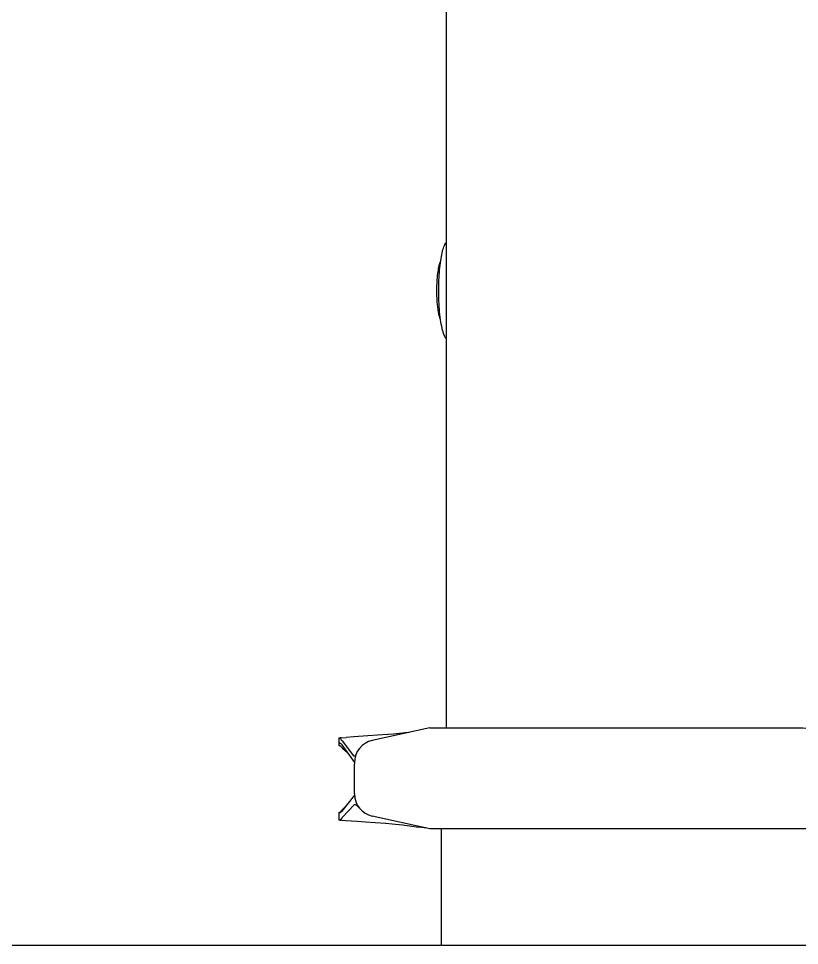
# Model space of a CAD drawing. Header units: millimetres. Extents: x 1186 to 6713, y 237 to 5598.
# Drawn here: x 6001.9 to 6159.6, y 3671 to 3858.3 of the extents above; entities that cross this region are included whole.
import ezdxf

# ---------------------------------------------------------------- set-up
doc = ezdxf.new("R2010")
doc.units = ezdxf.units.MM
doc.header["$LTSCALE"] = 384.175
doc.layers.get('0').update_dxf_attribs({"linetype": 'CONTINUOUS'})

msp = doc.modelspace()

# ---------------------------------------------------------------- linework, layer by layer
at = {"color": 0, "linetype": 'Continuous'}
for p, q in [((6088.27631, 3714.9988), (6088.27631, 3865.33766)), ((6084.93236, 3714.9988), (6073.28795, 3712.43703)), ((6084.93236, 3714.9988), (6158.74659, 3714.9988)), ((6066.63464, 3712.9413), (6066.63259, 3712.9415)), ((6066.63259, 3711.34139), (6066.63259, 3712.94139)), ((6066.63464, 3712.9413), (6066.71914, 3712.9413)), ((6066.72161, 3712.94133), (6066.71914, 3712.9413)), ((6066.72982, 3712.94162), (6066.72161, 3712.94133)), ((6066.72982, 3712.94162), (6068.04109, 3713.0282)), ((6067.21989, 3712.32856), (6069.51753, 3709.34892)), ((6069.57883, 3713.13435), (6068.04109, 3713.0282)), ((6080.29012, 3714.0155), (6080.72407, 3714.07297)), ((6066.63259, 3711.3415), (6066.63464, 3711.3413)), ((6066.71511, 3711.3413), (6066.63464, 3711.3413)), ((6067.1718, 3711.57818), (6069.68512, 3708.00914)), ((6067.2942, 3710.8645), (6068.27921, 3710.00561)), ((6069.67631, 3707.94446), (6069.67631, 3707.64955)), ((6069.67631, 3701.63304), (6069.67631, 3707.64955)), ((6069.71285, 3701.36488), (6067.1718, 3698.1119)), ((6067.18038, 3698.38087), (6068.15416, 3699.36948)), ((6067.27425, 3696.89937), (6069.65181, 3699.41784)), ((6066.63372, 3697.9413), (6066.63168, 3697.94109)), ((6066.63168, 3696.3412), (6066.63168, 3697.9412)), ((6066.63372, 3697.9413), (6066.71868, 3697.9413)), ((6066.63168, 3696.34109), (6066.63372, 3696.3413)), ((6066.71737, 3696.3413), (6066.63372, 3696.3413)), ((6067.17296, 3696.31206), (6066.74081, 3696.34039)), ((6066.77208, 3696.33464), (6066.86547, 3696.33069)), ((6066.86547, 3696.33069), (6067.03928, 3696.32086)), ((6067.17787, 3696.31174), (6067.92206, 3696.26199)), ((6067.92206, 3696.26199), (6070.24445, 3696.10132)), ((6084.93253, 3694.57866), (6073.28795, 3697.14047)), ((6073.85126, 3695.84909), (6075.95915, 3695.69913)), ((6080.8378, 3695.17312), (6082.64029, 3694.91963)), ((6284.01397, 3694.57866), (6084.93253, 3694.57866)), ((6087.27631, 3671.00612), (6087.27631, 3694.57866)), ((6512.86105, 3671.00612), (5861.69157, 3671.00612))]:
    msp.add_line(p, q, dxfattribs=at)
for points in [[(6067.03545, 3712.96147), (6066.86547, 3712.95191), (6066.77371, 3712.94801)], [(6076.41514, 3713.61528), (6074.33846, 3713.46732), (6072.40355, 3713.33111), (6069.57883, 3713.13435)], [(6080.29012, 3714.0155), (6079.42033, 3713.9055), (6077.57377, 3713.70932), (6076.49403, 3713.62106)], [(6070.24448, 3696.10131), (6071.92734, 3695.98432), (6073.85126, 3695.84909)], [(6076.05226, 3695.69234), (6077.31202, 3695.58851), (6079.39571, 3695.36321), (6080.8378, 3695.17312)]]:
    msp.add_lwpolyline(points, dxfattribs=at)
for centre, radius, start, end in [((6068.82135, 3713.56614), 2.02395, 213.8070852, 217.6958369), ((6074.27631, 3707.94446), 4.6, 102.410736, 180), ((6078.29989, 3714.27214), 0.52945, 281.9481903, 282.5040128), ((6074.27631, 3701.63304), 4.6, 180, 257.5925815), ((6066.56553, 3694.41073), 3.5341, 87.014264, 87.2669555), ((6067.48785, 3697.03015), 1.07845, 120.7601456, 123.4366666), ((6068.45466, 3697.12405), 1.78979, 135.3951455, 140.4423658)]:
    msp.add_arc(centre, radius, start, end, dxfattribs=at)
for points, knots in [([(6086.84518, 3799.57998), (6086.73057, 3800.9998), (6086.66493, 3803.14428), (6086.75302, 3805.96189), (6086.90729, 3807.95671), (6087.14004, 3809.7347), (6087.43994, 3811.2118), (6087.75076, 3812.21948), (6088.04105, 3812.81176), (6088.19511, 3813.03238), (6088.27565, 3813.11851)], [0, 0, 0, 0, 0.310207417, 0.466398436, 0.613792111, 0.745767455, 0.856588376, 0.941912154, 0.97431825, 1, 1, 1, 1]), ([(6086.44689, 3806.04746), (6086.49233, 3806.54052), (6086.60059, 3807.4276), (6086.78181, 3808.30485), (6086.8946, 3808.68662)], [0, 0, 0, 0, 0.554336443, 1, 1, 1, 1]), ([(6086.8946, 3808.68662), (6086.90906, 3808.73555), (6086.96402, 3808.91356), (6087.02787, 3809.08907), (6087.08231, 3809.21294)], [0, 0, 0, 0, 0.273817369, 1, 1, 1, 1]), ([(6087.08125, 3797.46479), (6086.99115, 3797.67028), (6086.83371, 3798.15899), (6086.57178, 3799.36549), (6086.36947, 3801.20117), (6086.29821, 3803.57691), (6086.3716, 3805.23065), (6086.44689, 3806.04746)], [0, 0, 0, 0, 0.077723577, 0.177120585, 0.427439171, 0.715862187, 1, 1, 1, 1]), ([(6088.27584, 3793.55661), (6088.18447, 3793.65424), (6088.01158, 3793.9109), (6087.68936, 3794.60944), (6087.35375, 3795.80703), (6087.04205, 3797.55833), (6086.90259, 3798.86884), (6086.84518, 3799.57998)], [0, 0, 0, 0, 0.064144583, 0.146901703, 0.368478707, 0.657766215, 1, 1, 1, 1]), ([(6158.74659, 3714.9988), (6159.0355, 3714.99879), (6160.12431, 3714.98673), (6161.2132, 3714.92708), (6162.00898, 3714.84478)], [0, 0, 0, 0, 0.265315516, 1, 1, 1, 1]), ([(6066.72982, 3712.94162), (6066.76152, 3712.94293), (6066.83281, 3712.8423), (6066.89678, 3712.77772), (6066.93929, 3712.72219)], [0, 0, 0, 0, 0.312117555, 1, 1, 1, 1]), ([(6066.71511, 3711.3413), (6066.72041, 3711.3413), (6066.73635, 3711.34209), (6066.75229, 3711.34286), (6066.76293, 3711.34345)], [0, 0, 0, 0, 0.332145584, 1, 1, 1, 1]), ([(6066.95576, 3711.7332), (6066.92292, 3711.75162), (6066.83049, 3711.80907), (6066.73293, 3711.89387), (6066.72064, 3711.96713)], [0, 0, 0, 0, 0.336376462, 1, 1, 1, 1]), ([(6066.84023, 3711.30994), (6066.82653, 3711.3197), (6066.80276, 3711.33504), (6066.7745, 3711.34408), (6066.76293, 3711.34344)], [0, 0, 0, 0, 0.592203955, 1, 1, 1, 1]), ([(6067.13694, 3711.01782), (6067.10729, 3711.0503), (6067.01273, 3711.15157), (6066.91751, 3711.25489), (6066.84023, 3711.30994)], [0, 0, 0, 0, 0.31668553, 1, 1, 1, 1]), ([(6067.08377, 3711.66947), (6067.06092, 3711.67968), (6067.01935, 3711.69834), (6066.97875, 3711.72033), (6066.96267, 3711.73333)], [0, 0, 0, 0, 0.547558065, 1, 1, 1, 1]), ([(6067.08377, 3711.66947), (6067.10103, 3711.66176), (6067.1331, 3711.6315), (6067.15818, 3711.59753), (6067.1718, 3711.57818)], [0, 0, 0, 0, 0.444115979, 1, 1, 1, 1]), ([(6069.51753, 3709.34892), (6069.56477, 3709.2879), (6069.80212, 3709.2581), (6069.91058, 3709.42386), (6069.98338, 3709.49849)], [0, 0, 0, 0, 0.425348172, 1, 1, 1, 1]), ([(6070.71093, 3698.7925), (6070.52895, 3698.94709), (6070.28956, 3699.18233), (6069.77607, 3699.54762), (6069.65188, 3699.41787)], [0, 0, 0, 0, 0.570727158, 1, 1, 1, 1]), ([(6066.72064, 3697.72968), (6066.72497, 3697.75606), (6066.75329, 3697.81354), (6066.79793, 3697.85682), (6066.82471, 3697.87922)], [0, 0, 0, 0, 0.433646129, 1, 1, 1, 1]), ([(6066.73405, 3697.94081), (6066.73097, 3697.94096), (6066.72069, 3697.94174), (6066.72693, 3697.94078), (6066.728, 3697.94069)], [0, 0, 0, 0, 0.74105555, 1, 1, 1, 1]), ([(6066.74961, 3697.94004), (6066.75951, 3697.93953), (6066.83143, 3697.97193), (6066.87714, 3698.03342), (6066.92042, 3698.08192)], [0, 0, 0, 0, 0.132287501, 1, 1, 1, 1]), ([(6066.82471, 3697.87922), (6066.83522, 3697.88801), (6066.85775, 3697.90559), (6066.88121, 3697.9219), (6066.89361, 3697.9301)], [0, 0, 0, 0, 0.479502947, 1, 1, 1, 1]), ([(6066.93628, 3697.95687), (6066.95163, 3697.96603), (6066.98403, 3697.9853), (6067.01773, 3698.00233), (6067.03581, 3698.01046)], [0, 0, 0, 0, 0.474081894, 1, 1, 1, 1]), ([(6067.03581, 3698.01046), (6067.04601, 3698.01504), (6067.0678, 3698.02419), (6067.09001, 3698.03229), (6067.10179, 3698.03629)], [0, 0, 0, 0, 0.47343033, 1, 1, 1, 1]), ([(6067.11821, 3698.05366), (6067.11408, 3698.05025), (6067.10583, 3698.04407), (6067.09684, 3698.03899), (6067.09235, 3698.03697)], [0, 0, 0, 0, 0.521286215, 1, 1, 1, 1]), ([(6067.1718, 3698.1119), (6067.16325, 3698.10095), (6067.14654, 3698.08048), (6067.12788, 3698.06162), (6067.11821, 3698.05366)], [0, 0, 0, 0, 0.526006458, 1, 1, 1, 1]), ([(6066.71737, 3696.3413), (6066.71984, 3696.3413), (6066.7299, 3696.341), (6066.73995, 3696.34037), (6066.74752, 3696.33993)], [0, 0, 0, 0, 0.245795478, 1, 1, 1, 1]), ([(6066.75708, 3696.34322), (6066.75426, 3696.34225), (6066.74892, 3696.34075), (6066.74336, 3696.34026), (6066.74081, 3696.34039)], [0, 0, 0, 0, 0.538952979, 1, 1, 1, 1]), ([(6066.82135, 3696.38486), (6066.80996, 3696.37536), (6066.78974, 3696.35968), (6066.76727, 3696.34673), (6066.75708, 3696.34322)], [0, 0, 0, 0, 0.579253704, 1, 1, 1, 1]), ([(6067.15333, 3696.75793), (6067.17216, 3696.78227), (6067.21009, 3696.8317), (6067.25386, 3696.87659), (6067.2782, 3696.89665)], [0, 0, 0, 0, 0.493836644, 1, 1, 1, 1]), ([(6084.08461, 3694.76468), (6083.9834, 3694.76821), (6083.49988, 3694.79963), (6083.01963, 3694.86628), (6082.64029, 3694.91963)], [0, 0, 0, 0, 0.209084468, 1, 1, 1, 1])]:
    msp.add_open_spline(points, degree=3, knots=knots, dxfattribs=at)
for points in [[(6066.93929, 3712.72219), (6067.00946, 3712.63056), (6067.07591, 3712.53603), (6067.13972, 3712.43986)], [(6067.13695, 3711.01786), (6067.18674, 3710.96331), (6067.23846, 3710.90875), (6067.29981, 3710.86763)], [(6066.92042, 3698.08192), (6066.97339, 3698.14128), (6067.02415, 3698.20258), (6067.07477, 3698.26395)], [(6066.95965, 3696.52298), (6066.91606, 3696.47456), (6066.87141, 3696.42656), (6066.82135, 3696.38486)], [(6067.15361, 3696.7585), (6067.09199, 3696.67759), (6067.02769, 3696.59857), (6066.95965, 3696.52298)]]:
    msp.add_open_spline(points, degree=3, dxfattribs=at)

doc.saveas('drawing.dxf')
